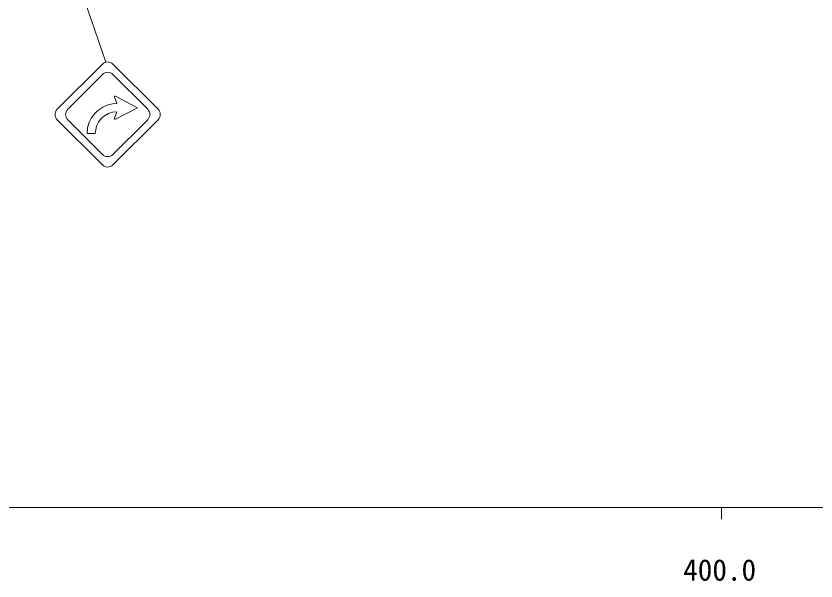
# Model space of a CAD drawing. Units: millimetres, scale not verified. Extents: x 40000 to 680000, y 20000 to 380000.
# Drawn here: x 407718 to 476077, y 198715 to 247003 of the extents above; entities that cross this region are included whole.
import ezdxf
from ezdxf.enums import TextEntityAlignment as Align

# ---------------------------------------------------------------- set-up
doc = ezdxf.new("R2010")
doc.units = ezdxf.units.MM
doc.header["$LTSCALE"] = 1000
doc.layers.add('M-STR-STRC', color=7, linetype='Continuous', lineweight=13)
doc.layers.add('M-TTL-BAND', color=7, linetype='Continuous', lineweight=13)
doc.styles.add('ＭＳ ゴシック', font='')
doc.styles.get('ＭＳ ゴシック').set_extended_font_data('MS Gothic')

msp = doc.modelspace()

# ---------------------------------------------------------------- linework, layer by layer
at = {"layer": 'M-STR-STRC'}
for p, q in [((415400, 243062), (407272, 266625)), ((415109, 242897), (411244, 239032)), ((416000, 242897), (419865, 239032)), ((415109, 242006), (412135, 239032)), ((418974, 239032), (416000, 242006)), ((416346, 239521), (416139, 240072)), ((416227, 240150), (418110, 239168)), ((415481, 239370), (415136, 239217)), ((415969, 239493), (415481, 239370)), ((416346, 239521), (415969, 239493)), ((414446, 238676), (414147, 238271)), ((414719, 238937), (414446, 238676)), ((415136, 239217), (414719, 238937)), ((415611, 238663), (415282, 238479)), ((415971, 238777), (415611, 238663)), ((416346, 238815), (415971, 238777)), ((416346, 238815), (416139, 238264)), ((416227, 238186), (418110, 239168)), ((411244, 238141), (415109, 234277)), ((415109, 235168), (412135, 238141)), ((413978, 237933), (413834, 237451)), ((414147, 238271), (413978, 237933)), ((414767, 237932), (414603, 237593)), ((414996, 238232), (414767, 237932)), ((415282, 238479), (414996, 238232)), ((419865, 238141), (416000, 234277)), ((418974, 238141), (416000, 235168)), ((413834, 237451), (413787, 236963)), ((414603, 237593), (414493, 236963)), ((413787, 236963), (414493, 236963))]:
    msp.add_line(p, q, dxfattribs=at)
for centre, radius, start, end in [((415555, 242451), 630, 45, 135), ((415555, 241560), 630, 45, 135.00015), ((416198, 240094), 63, 62.44717, 200.55603), ((411690, 238587), 630, 135, 225), ((412581, 238587), 630, 135.00016, 224.99989), ((418528, 238587), 630, 314.99995, 45), ((419419, 238587), 630, 315, 45), ((416198, 238241), 63, 159.44395, 297.55281), ((415555, 235613), 630, 224.99989, 314.99995), ((415555, 234722), 630, 225, 315)]:
    msp.add_arc(centre, radius, start, end, dxfattribs=at)
at = {"layer": 'M-TTL-BAND'}
for p, q in [((40000, 205000), (579000, 205000)), ((468000, 205000), (468000, 204000))]:
    msp.add_line(p, q, dxfattribs=at)

# ---------------------------------------------------------------- texts
at = {"layer": 'M-TTL-BAND', "style": 'ＭＳ ゴシック'}
msp.add_text('400.0', height=1833, dxfattribs=at).set_placement((467844, 198195), align=Align.BOTTOM_CENTER)

doc.saveas('drawing.dxf')
